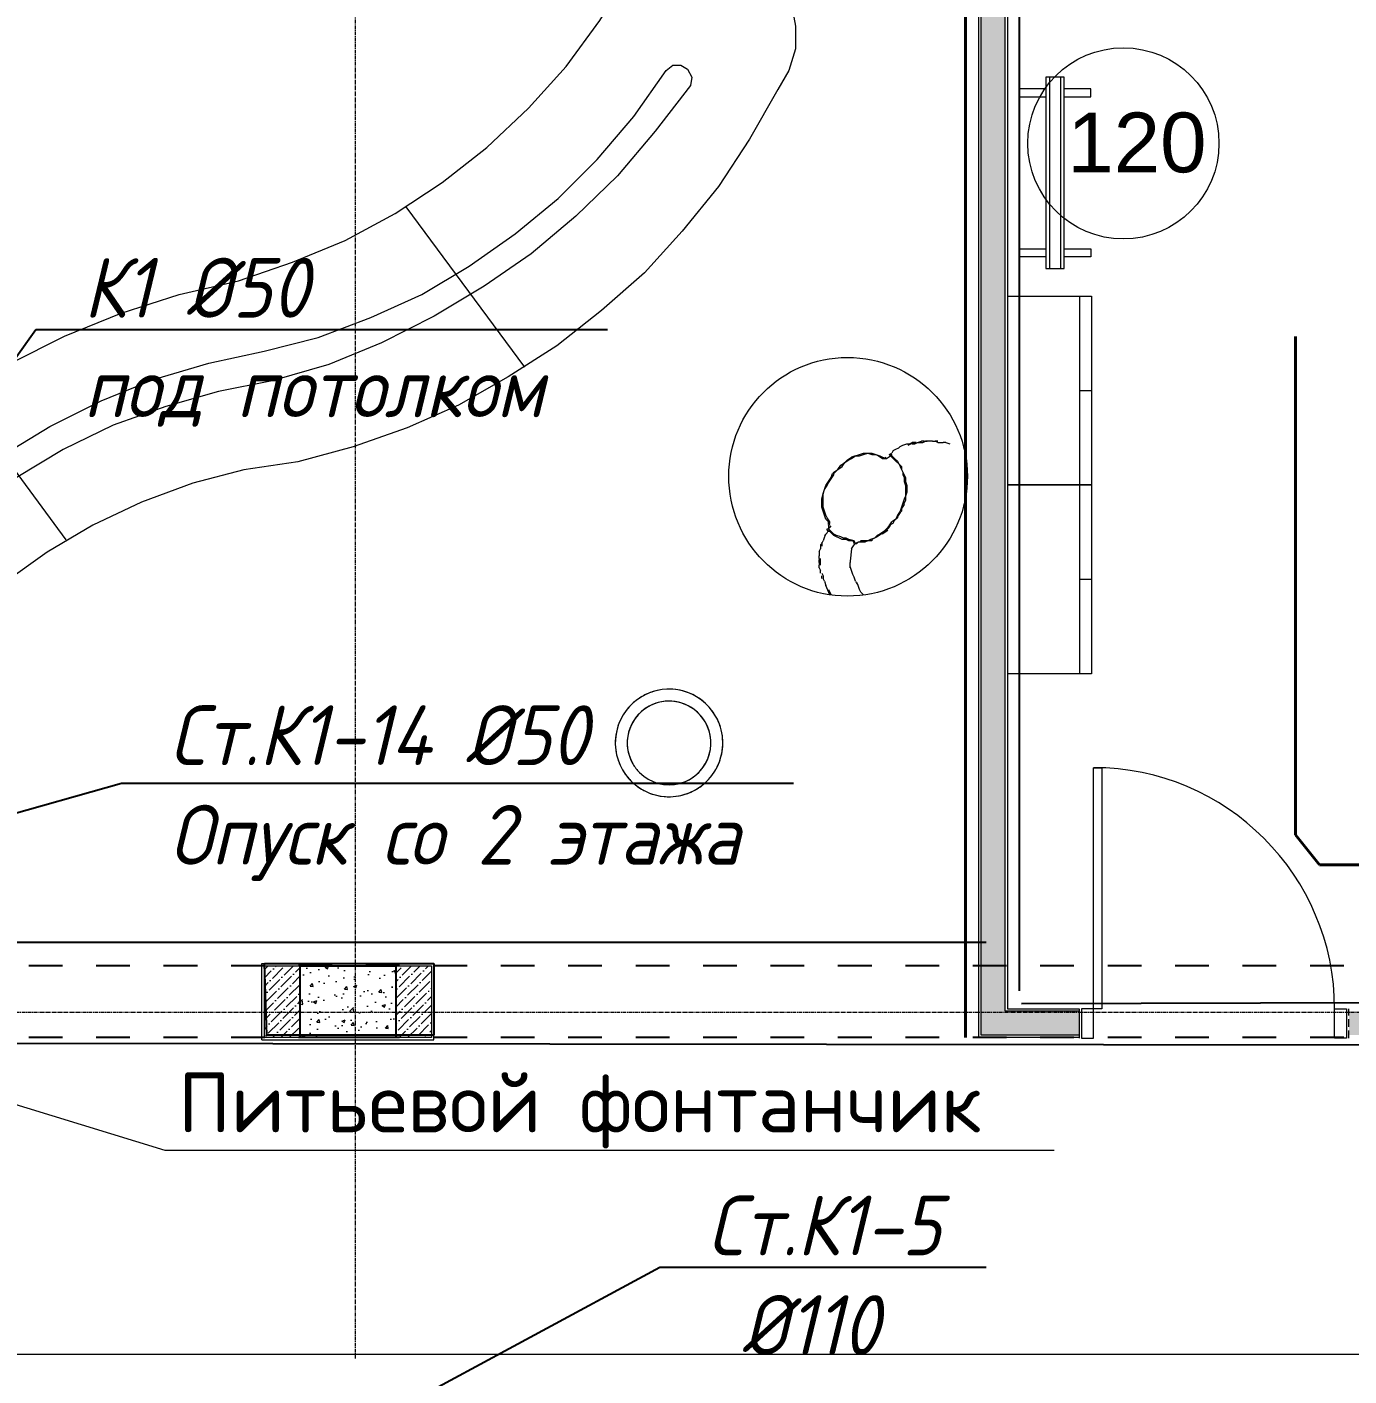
# Model space of a CAD drawing. Header units: millimetres. Extents: x -10178924 to 11692288, y -947381 to 58396.
# Drawn here: x 881407 to 886940, y -914464 to -908819 of the extents above; entities that cross this region are included whole.
import ezdxf
from ezdxf import colors
from ezdxf.entities.mleader import LeaderData, LeaderLine
from ezdxf.math import Vec2, Vec3

# ---------------------------------------------------------------- set-up
doc = ezdxf.new("R2010")
doc.units = ezdxf.units.MM
for name, pattern in [('HIDDEN', [9.525, 6.35, -3.175]), ('короткая штриховая', [282.222222, 141.111111, -141.111111]), ('осевая', [50.8, 31.75, -6.35, 6.35, -6.35])]:
    doc.linetypes.add(name, pattern=pattern)
for name, color, linetype in [('_надписи канализация', 7, 'Continuous'), ('PDF _Марки помещений', 5, 'Continuous'), ('PDF _Стены краска9010', 7, 'Continuous'), ('ВК_Выноски', 7, 'Continuous'), ('ПОЛЫ', 7, 'Continuous'), ('Стены внутр.1', 7, 'Continuous')]:
    doc.layers.add(name, color=color, linetype=linetype)
for name, color, linetype, lineweight in [('PDF _Разрезы', 7, 'Continuous', 9), ('PDF _Текст', 7, 'Continuous', 5), ('АР_Двери', 250, 'Continuous', 9), ('Двери', 7, 'Continuous', 9), ('Основная ГКЛ', 250, 'Continuous', 9), ('Перегородки пеноблок', 40, 'Continuous', 9), ('Размеры осевые', 153, 'Continuous', 9), ('Трасса', 6, 'Continuous', 40), ('ТХ оборудование', 7, 'Continuous', 9), ('Штрих', 7, 'Continuous', 13)]:
    doc.layers.add(name, color=color, linetype=linetype, lineweight=lineweight)
doc.layers.add('PDF _Стены отделка', color=7, linetype='Continuous', true_color=0xb505c2)
doc.styles.add('ISOCPEUR', font='isocpeui.ttf', dxfattribs={"width": 0.9})
doc.styles.add('PDF Arial', font='arial.ttf')
doc.styles.add('ТЕКСТ', font='arial.ttf', dxfattribs={"height": 200})
doc.linetypes.add('зигзаг', pattern='A,0.00254,-5.08,[131,ltypeshp.shx,S=5.08,R=0,X=-5.08,Y=0],-10.16,[131,ltypeshp.shx,S=5.08,R=180,X=5.08,Y=0],-5.08', length=20.32254)
pattern_1 = [(45, (-27015.958, 127632.764), (13.258252, 48.6135912), [62.5, -12.5, 0, -12.5])]

# ---------------------------------------------------------------- blocks, each defined once
blk = doc.blocks.new('_None')
blk = doc.blocks.new('A$C406F1E24')
at = {"layer": 'ТХ оборудование', "color": 252, "lineweight": 9, "true_color": 0x939598}
for p, q in [((-800, -16.2), (0, -16.2)), ((-800, -61.5), (0, -61.5))]:
    blk.add_line(p, q, dxfattribs=at)
for points in [[(-751.1, 0), (-751.1, 111.3), (-718.2, 111.3), (-718.2, 0)], [(-48.9, 0), (-48.9, 111.3), (-81.8, 111.3), (-81.8, 0)], [(-718.2, -77.7), (-718.2, -189), (-751.1, -189), (-751.1, -77.7)], [(-81.8, -77.7), (-81.8, -189), (-48.9, -189), (-48.9, -77.7)]]:
    blk.add_lwpolyline(points, dxfattribs=at)
blk.add_lwpolyline([(-800, 0), (0, 0), (0, -77.7), (-800, -77.7)], close=True, dxfattribs=at)
blk = doc.blocks.new('A$C1C426B68')
at = {"layer": 'ТХ оборудование', "color": 252, "lineweight": 9, "true_color": 0x939598}
for p, q in [((50.8, 0), (50.8, 790.1)), ((50.8, 395.1), (0, 395.1))]:
    blk.add_line(p, q, dxfattribs=at)
blk.add_lwpolyline([(0, 790.1), (349.9, 790.1), (349.9, 0), (0, 0)], close=True, dxfattribs=at)
blk = doc.blocks.new('A$C53053EF2')
at = {"layer": 'ТХ оборудование', "color": 252, "lineweight": 9, "true_color": 0x939598}
for p, q in [((3081.5, 2652.5), (3578.1, 1980.9)), ((1213.4, 1862.4), (1659.2, 1258.5))]:
    blk.add_line(p, q, dxfattribs=at)
for points in [[(39.5, 553.1), (163.7, 773.2), (299.1, 987.6), (457.1, 1190.8), (626.5, 1377.1), (807, 1557.7), (1004.6, 1715.7), (1213.4, 1862.4), (1427.9, 1997.9), (1653.6, 2110.7), (1890.6, 2206.7), (2133.3, 2285.7), (2381.6, 2342.1), (2607.4, 2421.1), (2827.5, 2511.4), (3036.3, 2624.3), (3233.8, 2754.1), (3420.1, 2900.9), (3595, 3064.5), (3753.1, 3239.5), (3894.2, 3431.4), (4018.3, 3634.5), (4091.7, 3696.6), (4170.7, 3741.8), (4261, 3770), (4351.3, 3770), (4441.6, 3753.1), (4526.2, 3713.6), (4599.6, 3657.1), (4656.1, 3583.8), (4695.6, 3499.1), (4712.5, 3408.8), (4712.5, 3312.9), (4684.3, 3222.6), (4639.1, 3143.5), (4520.6, 2934.7), (4390.8, 2737.2), (4238.4, 2551), (4080.4, 2376), (3899.8, 2218), (3713.6, 2071.2), (3510.4, 1941.4), (3301.6, 1822.9), (3087.1, 1727), (2861.4, 1648), (2630, 1585.9), (2404.2, 1552), (2189.8, 1495.6), (1975.3, 1416.6), (1772.1, 1320.6), (1580.2, 1207.8), (1399.6, 1077.9), (1230.3, 925.6), (1077.9, 761.9), (942.5, 581.3), (818.3, 395.1), (722.4, 191.9), (666, 118.5), (598.2, 62.1), (513.6, 22.6), (423.3, 0), (333, 5.6), (248.3, 28.2), (169.3, 67.7), (101.6, 129.8), (50.8, 203.2), (16.9, 287.8), (0, 378.1), (11.3, 468.4)], [(440.2, 558.7), (558.7, 761.9), (694.2, 959.4), (846.6, 1145.7), (1010.2, 1315), (1196.5, 1473), (1388.3, 1608.5), (1591.5, 1732.6), (1806, 1839.8), (2026.1, 1930.1), (2257.5, 1997.9), (2488.9, 2048.7), (2714.6, 2105.1), (2934.7, 2189.8), (3149.2, 2285.7), (3346.7, 2404.2), (3538.6, 2539.7), (3719.2, 2686.4), (3882.9, 2850.1), (4035.2, 3030.7), (4170.7, 3222.6), (4198.9, 3245.1), (4232.8, 3245.1), (4261, 3228.2), (4277.9, 3194.3), (4272.3, 3160.5), (4125.5, 2968.6), (3967.5, 2782.3), (3792.6, 2613), (3606.3, 2455), (3408.8, 2319.6), (3200, 2195.4), (2979.9, 2082.5), (2759.8, 1992.2), (2522.7, 1924.5), (2297, 1879.4), (2076.9, 1817.3), (1856.8, 1738.3), (1648, 1636.7), (1450.4, 1518.2), (1264.2, 1382.7), (1089.2, 1236), (925.6, 1066.7), (778.8, 891.7), (649, 699.8), (536.2, 496.6), (507.9, 479.7), (479.7, 479.7), (451.5, 496.6), (434.6, 524.9)]]:
    blk.add_lwpolyline(points, close=True, dxfattribs=at)
blk = doc.blocks.new('F_Table_Round_450 - D450х750-V327-План 3-го этажа')
at = {"layer": 'ТХ оборудование', "color": 252, "lineweight": 9, "true_color": 0x939598}
for radius, start, end in [(225, 360, 180), (225, 128.5714, 141.4286), (175, 75.3484, 180), (225, 115.7143, 128.5714), (175, 75.3484, 135), (225, 102.8571, 115.7143), (225, 90, 102.8571), (225, 77.1429, 90), (225, 64.2857, 77.1429), (225, 51.4286, 64.2857), (225, 38.5714, 51.4286), (225, 141.4286, 154.2857), (175, 135, 150), (175, 15, 75), (175, 15, 75), (225, 25.7143, 38.5714), (225, 154.2857, 167.1429), (175, 150, 165), (225, 12.8571, 25.7143), (225, 167.1429, 180), (225, 180, 360), (225, 180, 257.1429), (175, 165, 180), (175, 180, 255), (175, 360, 14.7076), (175, 0, 14.7076), (225, 0, 12.8571), (175, 180, 360), (175, 255, 360), (225, 334.2857, 347.1429), (225, 347.1429, 360), (225, 321.4286, 334.2857), (225, 308.5714, 321.4286), (225, 257.1429, 270), (225, 270, 282.8571), (225, 282.8571, 295.7143), (225, 295.7143, 308.5714)]:
    blk.add_arc((0, 0), radius, start, end, dxfattribs=at)
blk = doc.blocks.new('A$C70B475AC')
at = {"layer": 'ТХ оборудование', "color": 252, "lineweight": 9, "true_color": 0x939598}
for p, q in [((711.1, 620.8), (716.8, 626.4)), ((728, 632.1), (745, 637.7)), ((745, 637.7), (756.3, 637.7)), ((750.6, 632.1), (761.9, 637.7)), ((756.3, 637.7), (767.5, 643.4)), ((778.8, 637.7), (761.9, 637.7)), ((784.5, 643.4), (767.5, 643.4)), ((767.5, 637.7), (778.8, 637.7)), ((778.8, 637.7), (790.1, 643.4)), ((790.1, 643.4), (807.1, 649)), ((818.3, 649), (807.1, 649)), ((818.3, 649), (829.6, 649)), ((852.2, 649), (863.5, 649)), ((874.8, 649), (863.5, 649)), ((874.8, 643.4), (863.5, 649)), ((874.8, 643.4), (897.4, 643.4)), ((908.6, 643.4), (897.4, 643.4)), ((908.6, 643.4), (925.6, 637.7)), ((485.4, 558.7), (496.6, 570)), ((485.4, 558.7), (502.3, 570)), ((496.6, 570), (513.6, 581.3)), ((502.3, 570), (513.6, 575.7)), ((513.6, 575.7), (530.5, 586.9)), ((530.5, 586.9), (513.6, 581.3)), ((530.5, 586.9), (547.4, 592.6)), ((530.5, 586.9), (547.4, 586.9)), ((547.4, 592.6), (564.4, 598.2)), ((547.4, 586.9), (564.4, 592.6)), ((564.4, 598.2), (581.3, 598.2)), ((564.4, 592.6), (581.3, 598.2)), ((581.3, 598.2), (598.2, 598.2)), ((581.3, 598.2), (598.2, 592.6)), ((598.2, 598.2), (615.2, 592.6)), ((598.2, 592.6), (615.2, 592.6)), ((615.2, 592.6), (632.1, 586.9)), ((615.2, 592.6), (626.5, 586.9)), ((626.5, 586.9), (643.4, 575.7)), ((632.1, 586.9), (643.4, 581.3)), ((643.4, 581.3), (660.3, 575.7)), ((643.4, 581.3), (660.3, 575.7)), ((643.4, 575.7), (660.3, 575.7)), ((654.7, 581.3), (660.3, 575.7)), ((671.6, 592.6), (682.9, 598.2)), ((671.6, 586.9), (677.2, 586.9)), ((688.5, 609.5), (682.9, 598.2)), ((688.5, 581.3), (682.9, 586.9)), ((682.9, 581.3), (694.2, 570)), ((688.5, 609.5), (699.8, 615.2)), ((688.5, 581.3), (694.2, 575.7)), ((694.2, 575.7), (705.5, 564.4)), ((694.2, 570), (699.8, 564.4)), ((699.8, 615.2), (711.1, 620.8)), ((440.2, 513.6), (434.6, 513.6)), ((434.6, 513.6), (440.2, 513.6)), ((440.2, 519.2), (457.1, 530.5)), ((440.2, 513.6), (440.2, 519.2)), ((440.2, 513.6), (445.9, 519.2)), ((440.2, 507.9), (440.2, 513.6)), ((440.2, 507.9), (440.2, 513.6)), ((445.9, 519.2), (457.1, 530.5)), ((457.1, 530.5), (468.4, 547.4)), ((457.1, 530.5), (474.1, 541.8)), ((468.4, 547.4), (485.4, 558.7)), ((474.1, 541.8), (485.4, 558.7)), ((699.8, 564.4), (711.1, 553.1)), ((705.5, 564.4), (711.1, 553.1)), ((711.1, 553.1), (722.4, 541.8)), ((711.1, 553.1), (716.8, 541.8)), ((716.8, 541.8), (722.4, 530.5)), ((722.4, 541.8), (722.4, 530.5)), ((722.4, 530.5), (728, 519.2)), ((722.4, 530.5), (728, 519.2)), ((728, 519.2), (733.7, 507.9)), ((728, 519.2), (728, 507.9)), ((400.7, 445.9), (406.4, 462.8)), ((400.7, 445.9), (412, 462.8)), ((406.4, 462.8), (417.6, 479.7)), ((412, 462.8), (417.6, 474.1)), ((417.6, 479.7), (428.9, 496.6)), ((417.6, 474.1), (428.9, 491)), ((428.9, 491), (440.2, 507.9)), ((728, 507.9), (733.7, 496.6)), ((733.7, 507.9), (739.3, 496.6)), ((733.7, 496.6), (733.7, 491)), ((733.7, 491), (733.7, 479.7)), ((733.7, 479.7), (739.3, 462.8)), ((739.3, 496.6), (739.3, 479.7)), ((739.3, 485.4), (739.3, 479.7)), ((739.3, 479.7), (745, 462.8)), ((739.3, 462.8), (739.3, 451.5)), ((745, 462.8), (745, 451.5)), ((389.4, 406.3), (395.1, 428.9)), ((389.4, 389.4), (389.4, 406.3)), ((395.1, 423.3), (400.7, 445.9)), ((395.1, 406.3), (395.1, 423.3)), ((395.1, 389.4), (395.1, 406.3)), ((733.7, 406.3), (728, 389.4)), ((739.3, 417.6), (733.7, 406.3)), ((739.3, 400.7), (733.7, 389.4)), ((739.3, 451.5), (739.3, 434.6)), ((745, 434.6), (739.3, 417.6)), ((739.3, 434.6), (739.3, 417.6)), ((739.3, 417.6), (739.3, 400.7)), ((745, 451.5), (745, 434.6)), ((389.4, 372.5), (389.4, 389.4)), ((395.1, 355.6), (389.4, 372.5)), ((395.1, 372.5), (395.1, 389.4)), ((400.7, 355.6), (395.1, 372.5)), ((400.7, 338.6), (395.1, 355.6)), ((406.4, 338.6), (400.7, 355.6)), ((716.8, 355.6), (705.5, 338.6)), ((716.8, 349.9), (705.5, 333)), ((722.4, 372.5), (716.8, 355.6)), ((716.8, 349.9), (722.4, 355.6)), ((728, 389.4), (722.4, 372.5)), ((733.7, 383.8), (722.4, 366.8)), ((722.4, 366.8), (722.4, 355.6)), ((733.7, 389.4), (733.7, 395.1)), ((733.7, 383.8), (733.7, 389.4)), ((406.4, 321.7), (400.7, 338.6)), ((412, 327.3), (406.4, 338.6)), ((417.6, 310.4), (406.4, 321.7)), ((423.3, 310.4), (412, 327.3)), ((423.3, 310.4), (412, 327.3)), ((417.6, 310.4), (412, 316)), ((417.6, 304.8), (417.6, 310.4)), ((417.6, 293.5), (423.3, 304.8)), ((417.6, 293.5), (423.3, 299.1)), ((423.3, 287.8), (428.9, 293.5)), ((671.6, 293.5), (660.3, 282.2)), ((671.6, 287.8), (666, 282.2)), ((671.6, 293.5), (682.9, 310.4)), ((677.2, 299.1), (671.6, 287.8)), ((677.2, 299.1), (688.5, 304.8)), ((699.8, 321.7), (682.9, 310.4)), ((688.5, 304.8), (694.2, 316)), ((694.2, 316), (705.5, 327.3)), ((694.2, 316), (705.5, 327.3)), ((705.5, 338.6), (699.8, 321.7)), ((705.5, 327.3), (705.5, 333)), ((389.4, 220.1), (395.1, 231.4)), ((400.7, 248.3), (395.1, 231.4)), ((406.4, 259.6), (400.7, 248.3)), ((406.4, 259.6), (400.7, 254)), ((406.4, 259.6), (412, 265.3)), ((412, 265.3), (417.6, 276.5)), ((423.3, 276.5), (417.6, 282.2)), ((423.3, 270.9), (417.6, 270.9)), ((434.6, 265.3), (423.3, 276.5)), ((428.9, 265.3), (423.3, 270.9)), ((440.2, 254), (428.9, 265.3)), ((440.2, 259.6), (434.6, 265.3)), ((451.5, 248.3), (440.2, 254)), ((468.4, 248.3), (451.5, 254)), ((474.1, 237), (462.8, 242.7)), ((479.7, 242.7), (468.4, 248.3)), ((491, 237), (474.1, 237)), ((491, 242.7), (479.7, 242.7)), ((502.3, 237), (491, 242.7)), ((502.3, 231.4), (491, 237)), ((524.9, 231.4), (502.3, 237)), ((519.2, 231.4), (502.3, 231.4)), ((524.9, 225.7), (519.2, 231.4)), ((547.4, 225.7), (553.1, 231.4)), ((570, 231.4), (553.1, 231.4)), ((581.3, 231.4), (570, 231.4)), ((592.6, 237), (581.3, 231.4)), ((598.2, 231.4), (581.3, 231.4)), ((609.5, 242.7), (592.6, 237)), ((620.8, 254), (609.5, 242.7)), ((620.8, 248.3), (609.5, 242.7)), ((637.7, 259.6), (620.8, 248.3)), ((632.1, 259.6), (620.8, 254)), ((649, 270.9), (632.1, 259.6)), ((649, 265.3), (637.7, 259.6)), ((649, 265.3), (637.7, 259.6)), ((643.4, 259.6), (654.7, 270.9)), ((660.3, 282.2), (649, 270.9)), ((649, 265.3), (666, 276.5)), ((649, 265.3), (654.7, 270.9)), ((654.7, 270.9), (666, 282.2)), ((378.1, 186.2), (383.8, 197.5)), ((378.1, 186.2), (378.1, 169.3)), ((389.4, 220.1), (383.8, 214.5)), ((383.8, 214.5), (383.8, 197.5)), ((389.4, 225.7), (389.4, 220.1)), ((389.4, 220.1), (389.4, 208.8)), ((513.6, 197.5), (507.9, 146.7)), ((513.6, 197.5), (524.9, 214.5)), ((530.5, 220.1), (524.9, 225.7)), ((524.9, 220.1), (524.9, 225.7)), ((541.8, 225.7), (530.5, 220.1)), ((547.4, 225.7), (541.8, 225.7)), ((570, 225.7), (553.1, 225.7)), ((378.1, 158), (378.1, 169.3)), ((378.1, 158), (378.1, 152.4)), ((378.1, 141.1), (378.1, 152.4)), ((378.1, 141.1), (378.1, 129.8)), ((378.1, 118.5), (378.1, 129.8)), ((378.1, 118.5), (383.8, 107.2)), ((383.8, 141.1), (383.8, 158)), ((383.8, 129.8), (383.8, 141.1)), ((507.9, 146.7), (507.9, 141.1)), ((507.9, 124.2), (507.9, 141.1)), ((507.9, 118.5), (507.9, 124.2)), ((383.8, 95.9), (383.8, 107.2)), ((389.4, 95.9), (395.1, 84.7)), ((389.4, 73.4), (389.4, 84.7)), ((395.1, 84.7), (395.1, 73.4)), ((400.7, 62.1), (395.1, 73.4)), ((530.5, 62.1), (524.9, 79)), ((530.5, 62.1), (536.2, 50.8)), ((423.3, 5.6), (406.4, 45.1)), ((417.6, 28.2), (428.9, 5.6)), ((541.8, 45.1), (536.2, 56.4)), ((553.1, 16.9), (564.4, 5.6))]:
    blk.add_line(p, q, dxfattribs=at)
for points in [[(716.8, 626.4), (716.8, 626.4), (728, 632.1)], [(790.1, 643.4), (812.7, 643.4), (824, 649)], [(852.2, 649), (835.3, 649), (824, 649)], [(660.3, 575.7), (660.3, 575.7), (660.3, 575.7), (677.2, 586.9)], [(682.9, 586.9), (682.9, 586.9), (682.9, 586.9), (682.9, 592.6), (682.9, 592.6), (677.2, 592.6), (677.2, 592.6)], [(682.9, 592.6), (677.2, 592.6), (677.2, 592.6), (677.2, 592.6), (677.2, 592.6), (677.2, 592.6), (677.2, 592.6), (677.2, 592.6), (677.2, 592.6)], [(677.2, 592.6), (677.2, 586.9), (677.2, 586.9), (677.2, 586.9), (677.2, 586.9), (677.2, 586.9), (677.2, 586.9), (677.2, 586.9), (677.2, 586.9), (677.2, 586.9), (677.2, 586.9)], [(677.2, 586.9), (677.2, 586.9), (677.2, 586.9), (682.9, 581.3)], [(428.9, 496.6), (434.6, 513.6), (434.6, 513.6)], [(395.1, 428.9), (395.1, 428.9), (400.7, 445.9)], [(417.6, 304.8), (417.6, 304.8), (417.6, 310.4)], [(417.6, 299.1), (417.6, 299.1), (417.6, 310.4)], [(417.6, 293.5), (423.3, 304.8), (423.3, 310.4)], [(417.6, 293.5), (417.6, 282.2), (417.6, 282.2)], [(417.6, 293.5), (417.6, 287.8), (417.6, 282.2)], [(417.6, 293.5), (417.6, 287.8), (417.6, 282.2)], [(417.6, 287.8), (417.6, 282.2), (417.6, 282.2), (417.6, 282.2)], [(417.6, 282.2), (417.6, 282.2), (423.3, 287.8)], [(705.5, 333), (705.5, 327.3), (705.5, 327.3)], [(412, 276.5), (412, 276.5), (412, 282.2), (412, 282.2), (412, 282.2), (417.6, 282.2)], [(423.3, 270.9), (417.6, 270.9), (412, 276.5)], [(423.3, 276.5), (423.3, 276.5), (417.6, 276.5)], [(451.5, 254), (440.2, 259.6), (440.2, 259.6)], [(462.8, 242.7), (462.8, 242.7), (451.5, 248.3)], [(524.9, 225.7), (519.2, 231.4), (524.9, 220.1)], [(530.5, 220.1), (524.9, 231.4), (524.9, 231.4)], [(530.5, 220.1), (524.9, 225.7), (524.9, 231.4)], [(581.3, 231.4), (581.3, 231.4), (570, 225.7)], [(609.5, 242.7), (598.2, 237), (598.2, 231.4)], [(654.7, 270.9), (654.7, 270.9), (649, 265.3)], [(524.9, 214.5), (530.5, 220.1), (536.2, 220.1), (541.8, 225.7)], [(536.2, 220.1), (530.5, 220.1), (530.5, 220.1)], [(553.1, 225.7), (541.8, 225.7), (541.8, 225.7)], [(513.6, 107.2), (507.9, 124.2), (507.9, 124.2)], [(400.7, 62.1), (406.4, 45.1), (406.4, 45.1)], [(524.9, 79), (519.2, 90.3), (513.6, 107.2)], [(553.1, 16.9), (547.4, 28.2), (541.8, 45.1)]]:
    blk.add_lwpolyline(points, dxfattribs=at)
for points in [[(0, 502.3), (0, 773.2), (220.1, 998.9), (496.6, 998.9)], [(496.6, 998.9), (773.2, 998.9), (998.9, 773.2), (998.9, 502.3)], [(496.6, 0), (220.1, 0), (0, 225.7), (0, 502.3)], [(998.9, 502.3), (998.9, 225.7), (773.2, 0), (496.6, 0)]]:
    blk.add_open_spline(points, degree=3, dxfattribs=at)
blk = doc.blocks.new('*U2173')
at = {"layer": 'АР_Двери'}
for points in [[(-1059.3, 0), (-1109.3, 0), (-1109.3, 122.5), (-1059.3, 122.5)], [(-50, 0), (0, 0), (0, 122.5), (-50, 122.5)], [(-50, -1009.3), (-85, -1009.3), (-85, 0), (-50, 0)]]:
    blk.add_lwpolyline(points, close=True, dxfattribs=at)
blk.add_arc((-50, 0), 1009.3, 180, 270, dxfattribs=at)
at = {"layer": 'Основная ГКЛ', "linetype": 'HIDDEN', "ltscale": 5}
for p, q in [((-1119.3, 122.5), (-1119.3, 0)), ((10, 0), (10, 122.5))]:
    blk.add_line(p, q, dxfattribs=at)
blk = doc.blocks.new('A$Cad086cf1')
at = {"layer": 'Перегородки пеноблок', "true_color": 0x636466, "transparency": 33554687}
h = blk.add_hatch(dxfattribs=at)
h.set_pattern_fill('ANSI36', color=251, scale=10)
h.set_pattern_definition([(45, (-28537.046, -47361.828), (16.83798, 61.739261), [79.375, -15.875, 0, -15.875])])
h.paths.add_polyline_path([(52028.721, -38746.478), (52028.721, -38646.478), (51718.721, -38646.478), (51718.721, -32402.839), (51618.721, -32402.839), (51618.721, -38746.478)])
h.paths.add_polyline_path([(53158.721, -38646.478), (53158.721, -38746.478), (54428.721, -38746.478), (54428.721, -38646.478)])
at = {"layer": 'ПОЛЫ', "lineweight": 0, "ltscale": 100, "true_color": 0x636466, "transparency": 33554687}
h = blk.add_hatch(dxfattribs=at)
h.set_pattern_fill('AR-CONC', color=251, scale=20)
h.set_pattern_definition([(50, (-27015.96, 127632.76), (143.45204, -12.55043), [15, -165]), (355, (-27015.96, 127632.76), (-27.75027, 150.43843), [12, -132]), (100.451444, (-27004, 127631.72), (115.70177, 137.888), [12.74804, -140.22842]), (46.1842, (-27015.96, 127672.76), (213.44827, -33.10386), [22.5, -247.5]), (96.63564, (-26998.17, 127670), (186.9324, 194.82372), [19.12207, -210.34275]), (351.18416, (-27015.96, 127672.76), (186.9324, 194.82372), [18, -198]), (21, (-26995.96, 127662.76), (119.38141, -80.52378), [15, -165]), (326, (-26995.96, 127662.76), (48.66307, 145.03001), [12, -132]), (71.451445, (-26986.01, 127656.05), (168.04448, 64.50623), [12.74804, -140.22842]), (37.5, (-27015.96, 127632.764), (2.431971, 66.578771), [0, -130.4, 0, -134, 0, -132.5]), (7.5, (-27015.96, 127632.764), (52.613907, 78.882342), [0, -76.4, 0, -127.4, 0, -50.5]), (327.5, (-27060.56, 127632.764), (106.764487, -4.510974), [0, -50, 0, -156, 0, -207]), (317.5, (-27080.56, 127632.76), (116.637234, 20.020996), [0, -65, 0, -103.6, 0, -147])])
h.paths.add_polyline_path([(49168.725, -38456.478), (48768.725, -38456.478), (48768.725, -38756.478), (49168.725, -38756.478)])
at = {"layer": 'Штрих', "lineweight": 0, "ltscale": 100, "true_color": 0x636466, "transparency": 33554687}
h = blk.add_hatch(dxfattribs=at)
h.set_pattern_fill('ANSI36', color=251, scale=200)
h.set_pattern_definition(pattern_1)
h.paths.add_polyline_path([(48768.725, -38756.478), (48768.725, -38456.478), (48618.725, -38456.478), (48618.725, -38756.478)])
h = blk.add_hatch(dxfattribs=at)
h.set_pattern_fill('ANSI36', color=251, scale=200)
h.set_pattern_definition(pattern_1)
h.paths.add_polyline_path([(49318.725, -38756.478), (49318.725, -38456.478), (49168.725, -38456.478), (49168.725, -38756.478)])
at = {"layer": 'PDF _Марки помещений', "color": 251, "lineweight": 9, "true_color": 0x636466, "transparency": 33554687}
blk.add_circle((52214.054, -35015.005), 400.063, dxfattribs=at)
at = {"layer": 'PDF _Разрезы', "color": 251, "lineweight": 9, "true_color": 0x636466, "transparency": 33554687}
blk.add_lwpolyline([(-9446.402, -40081.399), (61916.652, -40081.399)], dxfattribs=at)
at = {"layer": 'PDF _Стены краска9010', "color": 251, "true_color": 0x636466, "transparency": 33554585}
for p, q in [((51777.627, -32653.186), (51777.627, -38561.389)), ((45064.513, -38356.978), (51639.51, -38356.978)), ((51639.51, -38356.978), (51639.51, -38356.978)), ((48618.725, -38446.478), (49328.725, -38446.478)), ((48628.725, -38746.478), (48618.725, -38446.478)), ((49328.725, -38446.478), (49328.725, -38746.478)), ((51777.627, -38561.389), (51777.627, -38561.389)), ((51786.995, -38613.631), (54081.227, -38607.089)), ((54325.121, -38789.74), (28009.469, -38756.478)), ((49328.725, -38746.478), (48628.725, -38746.478))]:
    blk.add_line(p, q, dxfattribs=at)
at = {"layer": 'PDF _Стены отделка', "color": 251, "linetype": 'зигзаг', "lineweight": 40, "ltscale": 0.1, "true_color": 0x636466, "transparency": 33554610}
blk.add_line((51553.874, -38756.478), (51553.874, -32552.839), dxfattribs=at)
at = {"layer": 'Перегородки пеноблок', "color": 251, "linetype": 'Continuous', "true_color": 0x636466, "transparency": 33554687}
for p, q in [((51608.721, -38756.478), (51608.721, -32402.839)), ((51618.721, -38746.478), (51618.721, -32402.839)), ((51718.721, -38646.478), (51718.721, -32402.839)), ((51728.721, -32402.839), (51728.721, -38636.478)), ((52028.721, -38646.478), (51718.721, -38646.478)), ((51728.721, -38636.478), (52028.721, -38636.478)), ((52028.721, -38756.478), (51608.721, -38756.478)), ((52028.721, -38746.478), (51618.721, -38746.478))]:
    blk.add_line(p, q, dxfattribs=at)
at = {"layer": 'Перегородки пеноблок', "color": 251, "true_color": 0x636466, "transparency": 33554687}
blk.add_line((52028.721, -38636.478), (52028.721, -38756.478), dxfattribs=at)
at = {"layer": 'Перегородки пеноблок', "color": 251, "linetype": 'Continuous', "true_color": 0x636466, "transparency": 33554687}
for points in [[(48608.725, -38446.478), (49328.725, -38446.478)], [(48608.725, -38766.478), (48608.725, -38446.478)], [(49328.725, -38766.478), (49328.725, -38446.478)], [(48608.725, -38766.478), (49328.725, -38766.478)]]:
    blk.add_lwpolyline(points, dxfattribs=at)
for points in [[(48618.725, -38456.478), (48768.725, -38456.478), (48768.725, -38756.478), (48618.725, -38756.478)], [(49168.725, -38456.478), (49318.725, -38456.478), (49318.725, -38756.478), (49168.725, -38756.478)]]:
    blk.add_lwpolyline(points, close=True, dxfattribs=at)
at = {"layer": 'Размеры осевые', "color": 251, "linetype": 'осевая', "ltscale": 0.5, "true_color": 0x636466, "transparency": 33554687}
for p, q in [((49000, -40100), (49000, -25800)), ((-9750, -38650), (62308.109, -38650))]:
    blk.add_line(p, q, dxfattribs=at)
at = {"layer": 'Стены внутр.1', "color": 251, "linetype": 'короткая штриховая', "true_color": 0x636466, "transparency": 33554687, "flags": 128}
for points in [[(54547.305, -38456.478), (36957.674, -38456.478)], [(54547.301, -38756.478), (36957.67, -38756.478)]]:
    blk.add_lwpolyline(points, dxfattribs=at)
at = {"layer": 'Стены внутр.1', "color": 251, "linetype": 'Continuous', "true_color": 0x636466, "transparency": 33554687, "flags": 128}
blk.add_lwpolyline([(48768.725, -38456.478), (49168.725, -38456.478), (49168.725, -38756.478), (48768.725, -38756.478)], close=True, dxfattribs=at)
at = {"layer": 'Двери', "color": 251, "linetype": 'Continuous', "ltscale": 2, "true_color": 0x636466, "transparency": 33554687, "rotation": 180}
blk.add_blockref('*U2173', (52038.721, -38636.647), dxfattribs=at)
at = {"layer": 'ТХ оборудование', "color": 251, "true_color": 0x636466, "transparency": 33554687}
for name, p in [('A$C53053EF2', (46129.312, -37932.826)), ('A$C70B475AC', (50562.507, -36909.548))]:
    blk.add_blockref(name, p, dxfattribs=at)
at = {"layer": 'ТХ оборудование', "color": 251, "true_color": 0x636466, "transparency": 33554687, "xscale": -1.000000000000001, "rotation": 90}
blk.add_blockref('A$C406F1E24', (51888.993, -35538.4), dxfattribs=at)
at = {"layer": 'ТХ оборудование', "color": 251, "true_color": 0x636466, "transparency": 33554687}
for name, p, rotation in [('A$C1C426B68', (52080.563, -35654.009), 180), ('A$C1C426B68', (52080.563, -36444.128), 180), ('F_Table_Round_450 - D450х750-V327-План 3-го этажа', (50312.518, -37523.894), 210.0793757275994)]:
    blk.add_blockref(name, p, dxfattribs=dict(at, rotation=rotation))
at = {"layer": 'PDF _Текст', "color": 251, "true_color": 0x636466, "transparency": 33554687, "insert": (51979.095, -35139.893), "char_height": 250.1453, "attachment_point": 7, "style": 'PDF Arial'}
blk.add_mtext('120', dxfattribs=at)

msp = doc.modelspace()

# ---------------------------------------------------------------- linework, layer by layer
at = {"layer": 'Трасса', "ltscale": 50}
for p, q in [((886716.5, -910113.6), (886716.5, -912199.5)), ((886716.5, -912199.5), (886816.1, -912324.7)), ((886816.1, -912324.7), (888055.1, -912324.7))]:
    msp.add_line(p, q, dxfattribs=at)

# ---------------------------------------------------------------- block references
msp.add_blockref('A$Cad086cf1', (833781.5, -874290.7))

# ---------------------------------------------------------------- leaders
at = {"layer": '_надписи канализация', "lineweight": -2}
ml = msp.add_multileader_mtext('Standard', dxfattribs=at)
ml.set_content('\\A1;Приямок{\\Fisocp3|c204; }800{\\fArial|b0|i0|c204|p34;х}800х800(h)\\P{\\fArial|b0|i0|c204|p34;с\\Fisocp3|c204; }насосом дренажным {\\A0; \\H0.91667x;ГНОМ 10-10Г\\A1;\\H1.09091x; \\PN=1,1 кВт \\P (1 раб)\\Fisocp3|c204; \\fISOCPEUR|b0|i0|c204|p34;(закрыть рифленым железом)}', color=256, style='ISOCPEUR')
ml.set_leader_properties(lineweight=13)
ml.set_arrow_properties(name='NONE')
ml.build(insert=Vec2(0, 0))
ml.multileader.update_dxf_attribs({"text_left_attachment_type": 6, "text_right_attachment_type": 6, "dogleg_length": 100, "arrow_head_size": 300, "scale": 100})
ctx = ml.context
ctx.base_point, ctx.scale, ctx.char_height, ctx.arrow_head_size, ctx.landing_gap_size, ctx.plane_origin = Vec3(740434.3, -912667.1), 100, 250, 300, 0.09, Vec3(743281.2, -913662)
ctx.left_attachment, ctx.right_attachment, ctx.text_align_type = 6, 6, 1
notes = []
notes.append((ctx, [(1, (1, 1, 0), (745889.2, -912667.1), (-1, 0), 100, [(1, [(748693.9, -916333.7)], 0, [])])]))
ctx.mtext.insert, ctx.mtext.width, ctx.mtext.alignment, ctx.mtext.flow_direction = Vec3(742864.1, -912342.1), 6781.384, 2, 5
at = {"layer": 'ВК_Выноски'}
ml = msp.add_multileader_mtext('Standard', dxfattribs=at)
ml.set_content('{\\W0.9;К1 %%C50 \\Pпод потолком }', color=7, style='ISOCPEUR')
ml.set_leader_properties(color=7, linetype='ByLayer', lineweight=-1)
ml.set_arrow_properties(name='NONE')
ml.build(insert=Vec2(0, 0))
ml.multileader.update_dxf_attribs({"text_left_attachment_type": 6, "text_right_attachment_type": 6, "dogleg_length": 0.36, "arrow_head_size": 300})
ctx = ml.context
ctx.base_point, ctx.char_height, ctx.arrow_head_size, ctx.landing_gap_size, ctx.plane_origin = Vec3(881543.7, -910084.9), 250, 300, 100, Vec3(875066.2, -940212.9)
ctx.left_attachment, ctx.right_attachment = 6, 6
notes.append((ctx, [(1, (1, 1, 0), (881443.4, -910084.9), (1, 0), 100.4, [(0, [(879869.1, -912287.8)], 0, [])])]))
ctx.mtext.insert, ctx.mtext.width, ctx.mtext.flow_direction = Vec3(881643.7, -909784.9), 3021.481, 5
ml = msp.add_multileader_mtext('Standard', dxfattribs=at)
ml.set_content('{\\W0.9;Ст.К1-14 %%C50^JОпуск со 2 этажа }', color=7, style='ISOCPEUR')
ml.set_leader_properties(color=7, linetype='ByLayer', lineweight=-1)
ml.set_arrow_properties(name='NONE')
ml.build(insert=Vec2(0, 0))
ml.multileader.update_dxf_attribs({"text_left_attachment_type": 6, "text_right_attachment_type": 6, "dogleg_length": 0.36, "arrow_head_size": 300})
ctx = ml.context
ctx.base_point, ctx.char_height, ctx.arrow_head_size, ctx.landing_gap_size, ctx.plane_origin = Vec3(881903.4, -911982.2), 250, 300, 100, Vec3(876355, -941307.6)
ctx.left_attachment, ctx.right_attachment = 6, 6
notes.append((ctx, [(1, (1, 1, 0), (881803.1, -911982.2), (1, 0), 100.4, [(0, [(880720.1, -912287.8)], 0, [])])]))
ctx.mtext.insert, ctx.mtext.width, ctx.mtext.flow_direction = Vec3(882003.4, -911657.2), 2990.601, 5
ml = msp.add_multileader_mtext('Standard', dxfattribs=at)
ml.set_content('{\\W0.9;Ст.К1-14 %%C50^JОпуск со 2 этажа }', color=7, style='ISOCPEUR')
ml.set_leader_properties(color=7, linetype='ByLayer', lineweight=-1)
ml.set_arrow_properties(name='NONE')
ml.build(insert=Vec2(0, 0))
ml.multileader.update_dxf_attribs({"text_left_attachment_type": 6, "text_right_attachment_type": 6, "dogleg_length": 0.36, "arrow_head_size": 300})
ctx = ml.context
ctx.base_point, ctx.char_height, ctx.arrow_head_size, ctx.landing_gap_size, ctx.plane_origin = Vec3(881903.4, -911982.2), 250, 300, 100, Vec3(876355, -941307.6)
ctx.left_attachment, ctx.right_attachment = 6, 6
notes.append((ctx, [(1, (1, 1, 0), (881803.1, -911982.2), (1, 0), 100.4, [(0, [(880720.1, -912287.8)], 0, [])])]))
ctx.mtext.insert, ctx.mtext.width, ctx.mtext.flow_direction = Vec3(882003.4, -911657.2), 2990.601, 5
ml = msp.add_multileader_mtext('Standard', dxfattribs=at)
ml.set_content('{\\fISOCPEUR|b0|i0|c204|p34;Питьевой фонтанчик}', color=256, style='ТЕКСТ')
ml.set_leader_properties(lineweight=13)
ml.set_arrow_properties(name='NONE')
ml.build(insert=Vec2(0, 0))
ml.multileader.update_dxf_attribs({"text_left_attachment_type": 6, "text_right_attachment_type": 6, "dogleg_length": 100, "arrow_head_size": 250})
ctx = ml.context
ctx.base_point, ctx.char_height, ctx.arrow_head_size, ctx.landing_gap_size, ctx.plane_origin = Vec3(882083.8, -913519.1), 250, 250, 0.09, Vec3(958046.2, -928374.2)
ctx.left_attachment, ctx.right_attachment, ctx.text_align_type = 6, 6, 1
notes.append((ctx, [(0, (1, 1, 0), (881983.8, -913519.1), (1, 0), 100, [(0, [(879297.4, -912696.1)], 0, [])])]))
ctx.mtext.insert, ctx.mtext.width, ctx.mtext.alignment, ctx.mtext.flow_direction = Vec3(883721.4, -913194.1), 4530.469, 2, 5
ml = msp.add_multileader_mtext('Standard', dxfattribs=at)
ml.set_content('{\\W0.9;Ст.К1-5 \\P %%C110 }', color=7, style='ISOCPEUR')
ml.set_leader_properties(color=7, linetype='ByLayer', lineweight=-1)
ml.set_arrow_properties(name='NONE')
ml.build(insert=Vec2(0, 0))
ml.multileader.update_dxf_attribs({"text_left_attachment_type": 6, "text_right_attachment_type": 6, "dogleg_length": 0.36, "arrow_head_size": 300})
ctx = ml.context
ctx.base_point, ctx.char_height, ctx.arrow_head_size, ctx.landing_gap_size, ctx.plane_origin = Vec3(884155.4, -914008.4), 250, 300, 100, Vec3(892710.2, -939823.1)
ctx.left_attachment, ctx.right_attachment = 6, 6
notes.append((ctx, [(0, (1, 1, 0), (884055, -914008.4), (1, 0), 100.4, [(0, [(880265.8, -916049.9)], 0, [])])]))
ctx.mtext.insert, ctx.mtext.width, ctx.mtext.flow_direction = Vec3(884255.4, -913708.4), 2588.824, 5
for ctx, leaders in notes:
    for number, flags, end, landing, length, lines in leaders:
        leader = LeaderData()
        leader.index, (leader.has_last_leader_line, leader.has_dogleg_vector, leader.attachment_direction) = number, flags
        leader.last_leader_point, leader.dogleg_vector, leader.dogleg_length = Vec3(end), Vec3(landing), length
        for number, points, colour, breaks in lines:
            line = LeaderLine()
            line.index, line.vertices, line.color, line.breaks = number, Vec3.list(points), colors.encode_raw_color(colour), breaks
            leader.lines.append(line)
        ctx.leaders.append(leader)

doc.saveas('drawing.dxf')
